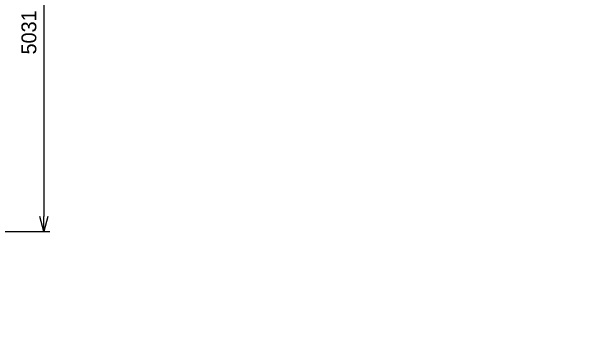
# Model space of a CAD drawing. Header units: inches. Extents: x 702888 to 852715, y 9845 to 271320.
# Drawn here: x 779374 to 786707, y 78451 to 82646 of the extents above; entities that cross this region are included whole.
import ezdxf

# ---------------------------------------------------------------- set-up
doc = ezdxf.new("R2010")
doc.units = ezdxf.units.IN
doc.header["$MEASUREMENT"] = 0
doc.header["$PDMODE"] = 34
doc.layers.get('0').update_dxf_attribs({"lineweight": 5})
doc.layers.get('Defpoints').update_dxf_attribs({"lineweight": 5})
doc.layers.add('chain', color=2, linetype='Continuous', lineweight=5)
doc.dimstyles.new('D1', dxfattribs={"dimscale": 66, "dimtxt": 2.5, "dimasz": 2.5, "dimexe": 1, "dimexo": 1, "dimgap": 1.25, "dimtad": 1, "dimdec": 0, "dimdsep": 46, "dimtxsty": 'Standard', "dimblk": 'OPEN30', "dimcen": 2.5, "dimclrd": 150, "dimclre": 150, "dimclrt": 140, "dimadec": 0, "dimazin": 0, "dimtfac": 1, "dimtdec": 0, "dimtmove": 0, "dimatfit": 3, "dimfxl": 1, "dimtfill": 1, "dimlwd": 13, "dimlwe": 13, "dimarcsym": 0})

# ---------------------------------------------------------------- blocks, each defined once
blk = doc.blocks.new('_Open30')
at = {"color": 0, "linetype": 'ByBlock', "lineweight": -2}
for p, q in [((-1, 0.268), (0, 0)), ((0, 0), (-1, -0.268)), ((0, 0), (-1, 0))]:
    blk.add_line(p, q, dxfattribs=at)
blk = doc.blocks.new('*D155')
at = {"layer": 'chain', "color": 150, "lineweight": 13, "transparency": 16777216}
for p, q in [((775556.8, 84898.3), (779855.9, 84898.3)), ((779780.9, 84710.8), (779780.9, 80054.7)), ((775556.5, 79867.2), (779855.9, 79867.2))]:
    blk.add_line(p, q, dxfattribs=at)
at = {"layer": 'Defpoints', "color": 0, "transparency": 16777216}
for p in [(775481.8, 84898.3), (775481.5, 79867.2), (779780.9, 79867.2)]:
    blk.add_point(p, dxfattribs=at)
at = {"layer": 'chain', "color": 150, "lineweight": 13, "transparency": 16777216, "xscale": 187.5, "yscale": 187.5, "zscale": 187.5}
for p, rotation in [((779780.9, 84898.3), 90), ((779780.9, 79867.2), 270)]:
    blk.add_blockref('_Open30', p, dxfattribs=dict(at, rotation=rotation))
at = {"layer": 'chain', "color": 140, "transparency": 16777216, "insert": (779593.4, 82382.8), "char_height": 187.5, "attachment_point": 5, "rotation": 90, "bg_fill": 3, "box_fill_scale": 1.25, "bg_fill_color": 256, "bg_fill_true_color": 13158600, "bg_fill_transparency": 0}
blk.add_mtext('5031', dxfattribs=at)

msp = doc.modelspace()

# ---------------------------------------------------------------- dimensions: what is measured, and where the dimension line sits
at = {"layer": 'chain', "color": 1}
dim = msp.add_linear_dim(base=(779780.929, 79867.215), p1=(775481.822, 84898.29), p2=(775481.493, 79867.215), angle=90, dimstyle='D1', override={"dimscale": 75}, dxfattribs=at)
dim.commit()
dim.dimension.update_dxf_attribs({"geometry": '*D155', "text_midpoint": (779593.429, 82382.753)})

# ---------------------------------------------------------------- next in the draw order: leaders
at = {"color": 1, "annotation_type": 0, "has_hookline": 1, "hookline_direction": 0, "text_width": 8800}
msp.add_leader([(775320.255, 80447.026), (777626.088, 76405.635), (777813.588, 76405.635)], dimstyle='D1', override={"dimscale": 75}, dxfattribs=at)

doc.saveas('drawing.dxf')
